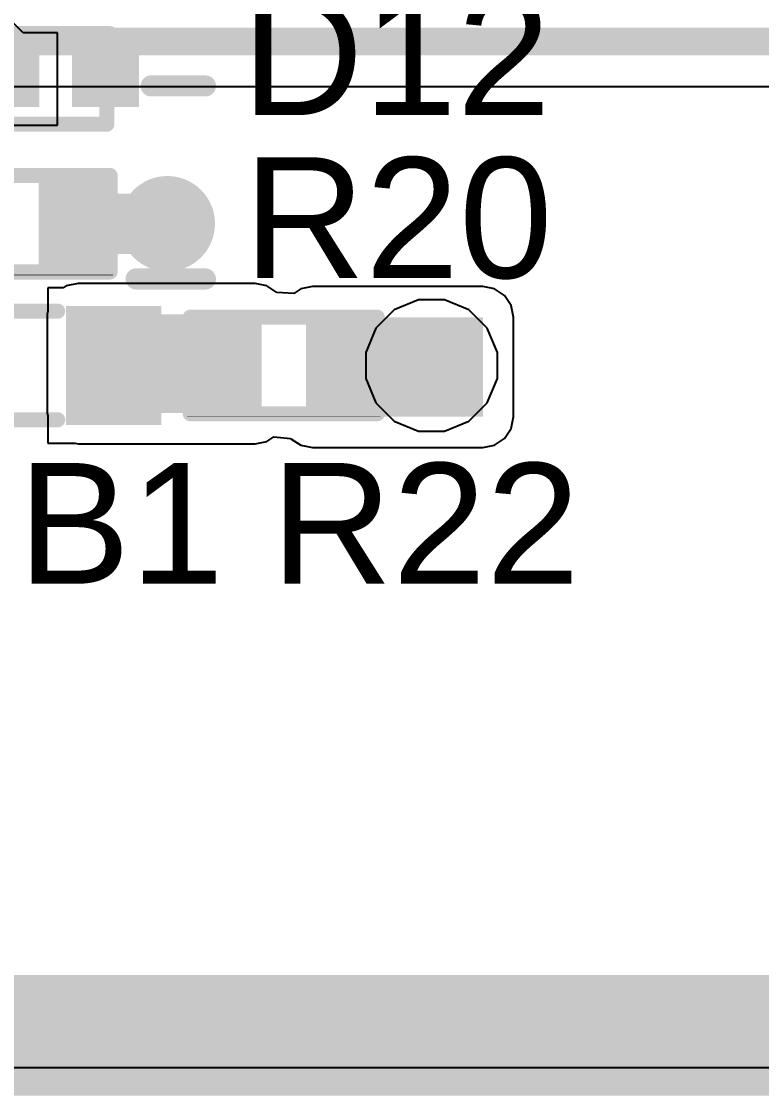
# Model space of a CAD drawing. Header units: millimetres. Extents: x 0 to 5423, y 0 to 5425.
# Drawn here: x 8.69 to 14.92, y 51.33 to 60.38 of the extents above; entities that cross this region are included whole.
import ezdxf

# ---------------------------------------------------------------- set-up
doc = ezdxf.new("R2010")
doc.units = ezdxf.units.MM
for name, color, linetype in [('BottomLayer', 5, 'Continuous'), ('BottomSolder', 6, 'Continuous'), ('TopLayer', 1, 'Continuous'), ('TopOverlay', 2, 'Continuous'), ('TopPaste', 8, 'Continuous'), ('TopSolder', 216, 'Continuous'), ('ViaHoleLayer', 16, 'Continuous')]:
    doc.layers.add(name, color=color, linetype=linetype)
doc.styles.add('Arial', font='', dxfattribs={"height": 0.2})
doc.styles.get('Arial').set_extended_font_data('Arial')

# ---------------------------------------------------------------- blocks, each defined once
blk = doc.blocks.new('SOD_923__87')
at = {"layer": 'TopLayer'}
for points in [[(-0.23999952, -0.13499973), (-0.5999987999999999, -0.13499973), (-0.5999987999999999, 0.13499973), (-0.23999952, 0.13499973)], [(0.6000013399999999, -0.13499973), (0.24000206, -0.13499973), (0.24000206, 0.13499973), (0.6000013399999999, 0.13499973)]]:
    blk.add_hatch(color=1, dxfattribs=at).paths.add_polyline_path(points)
at = {"layer": 'TopOverlay'}
for points in [[(-1.11787178, -0.4317669799999999), (-0.63527178, -0.4317669799999999), (-0.63527178, 0.43183302), (-1.11787178, 0.43183302)], [(-1.11787178, 0.17783302), (-0.43207178, 0.17783302), (-0.43207178, 0.43183302), (-1.11787178, 0.43183302)], [(-1.11787178, -0.4317669799999999), (-0.43207178, -0.4317669799999999), (-0.43207178, -0.17776698), (-1.11787178, -0.17776698)]]:
    blk.add_hatch(color=2, dxfattribs=at).paths.add_polyline_path(points)
at = {"layer": 'TopPaste'}
for points in [[(-0.23999952, -0.13499973), (-0.5999987999999999, -0.13499973), (-0.5999987999999999, 0.13499973), (-0.23999952, 0.13499973)], [(0.6000013399999999, -0.13499973), (0.24000206, -0.13499973), (0.24000206, 0.13499973), (0.6000013399999999, 0.13499973)]]:
    blk.add_hatch(color=8, dxfattribs=at).paths.add_polyline_path(points)
at = {"layer": 'TopSolder'}
for points in [[(-0.13839952, -0.23659973), (-0.7015988, -0.23659973), (-0.7015988, 0.23659973), (-0.1383995199999999, 0.23659973)], [(0.70160134, -0.23659973), (0.13840206, -0.23659973), (0.13840206, 0.23659973), (0.70160134, 0.23659973)]]:
    blk.add_hatch(color=216, dxfattribs=at).paths.add_polyline_path(points)
at = {"layer": 'TopOverlay', "const_width": 0.127}
for points in [[(-0.4826, 0.3809999999999999), (0.4571999999999999, 0.3809999999999999)], [(0.4571999999999999, 0.2286), (0.4571999999999999, 0.3809999999999999)], [(0.4318, -0.3809999999999999), (0.4318, -0.2286)], [(-0.4826, -0.3809999999999999), (0.4318, -0.3809999999999999)]]:
    blk.add_lwpolyline(points, dxfattribs=at)
at = {"layer": 'TopOverlay', "const_width": 0.0635}
for points in [[(-0.51435, 0.3809999999999999, 1), (-0.4508499999999999, 0.3809999999999999, 1)], [(0.42545, 0.3809999999999999, 1), (0.4889499999999999, 0.3809999999999999, 1)], [(0.42545, 0.3809999999999999, 1), (0.4889499999999999, 0.3809999999999999, 1)], [(0.42545, 0.2286, 1), (0.4889499999999999, 0.2286, 1)], [(0.40005, -0.2286, 1), (0.46355, -0.2286, 1)], [(-0.51435, -0.3809999999999999, 1), (-0.4508499999999999, -0.3809999999999999, 1)], [(0.40005, -0.3809999999999999, 1), (0.46355, -0.3809999999999999, 1)], [(0.40005, -0.3809999999999999, 1), (0.46355, -0.3809999999999999, 1)]]:
    blk.add_lwpolyline(points, format="xyb", close=True, dxfattribs=at)
blk = doc.blocks.new('R___0402_281')
at = {"layer": 'TopLayer'}
for points in [[(-0.6985, -0.3175), (-0.6985, 0.3175), (-0.2412999999999999, 0.3175), (-0.2413, -0.3175)], [(0.2412999999999999, -0.3175), (0.2413, 0.3175), (0.6985, 0.3175), (0.6985, -0.3175)]]:
    blk.add_hatch(color=1, dxfattribs=at).paths.add_polyline_path(points)
at = {"layer": 'TopPaste'}
for points in [[(-0.6985, -0.3175), (-0.6985, 0.3175), (-0.2412999999999999, 0.3175), (-0.2413, -0.3175)], [(0.2412999999999999, -0.3175), (0.2413, 0.3175), (0.6985, 0.3175), (0.6985, -0.3175)]]:
    blk.add_hatch(color=8, dxfattribs=at).paths.add_polyline_path(points)
at = {"layer": 'TopSolder'}
for points in [[(-0.75350116, -0.37250116), (-0.75350116, 0.37250116), (-0.1862988399999999, 0.37250116), (-0.18629884, -0.37250116)], [(0.1862988399999999, -0.37250116), (0.18629884, 0.37250116), (0.75350116, 0.37250116), (0.75350116, -0.37250116)]]:
    blk.add_hatch(color=216, dxfattribs=at).paths.add_polyline_path(points)
at = {"layer": 'TopOverlay'}
for points, const_width in [([(-0.7874, -0.4064), (-0.7874, 0.4064)], 0.127), ([(-0.7874, 0.4064), (0.7874, 0.4064)], 0.127), ([(0.7874, -0.4064), (0.7874, 0.4064)], 0.127), ([(-0.7874, -0.4064), (0.7874, -0.4064)], 0.127), ([(-0.8128, -0.4318), (0.8128, -0.4318)], 0.0032258)]:
    blk.add_lwpolyline(points, dxfattribs=dict(at, const_width=const_width))
for points, const_width in [([(-0.8191499999999999, 0.4064, 1), (-0.7556499999999999, 0.4064, 1)], 0.0635), ([(-0.8191499999999999, 0.4064, 1), (-0.7556499999999999, 0.4064, 1)], 0.0635), ([(0.7556499999999999, 0.4064, 1), (0.8191499999999999, 0.4064, 1)], 0.0635), ([(0.7556499999999999, 0.4064, 1), (0.8191499999999999, 0.4064, 1)], 0.0635), ([(-0.8191499999999999, -0.4064, 1), (-0.7556499999999999, -0.4064, 1)], 0.0635), ([(-0.8191499999999999, -0.4064, 1), (-0.7556499999999999, -0.4064, 1)], 0.0635), ([(0.7556499999999999, -0.4064, 1), (0.8191499999999999, -0.4064, 1)], 0.0635), ([(0.7556499999999999, -0.4064, 1), (0.8191499999999999, -0.4064, 1)], 0.0635), ([(-0.81360518, -0.4318, 1), (-0.8119948199999999, -0.4318, 1)], 0.0016129), ([(0.8119948199999999, -0.4318, 1), (0.81360518, -0.4318, 1)], 0.0016129)]:
    blk.add_lwpolyline(points, format="xyb", close=True, dxfattribs=dict(at, const_width=const_width))
blk = doc.blocks.new('R___0402_283')
at = {"layer": 'TopLayer'}
for points in [[(-0.6985, -0.3175), (-0.6985, 0.3175), (-0.2412999999999999, 0.3175), (-0.2413, -0.3175)], [(0.2412999999999999, -0.3175), (0.2413, 0.3175), (0.6985, 0.3175), (0.6985, -0.3175)]]:
    blk.add_hatch(color=1, dxfattribs=at).paths.add_polyline_path(points)
at = {"layer": 'TopPaste'}
for points in [[(-0.6985, -0.3175), (-0.6985, 0.3175), (-0.2412999999999999, 0.3175), (-0.2413, -0.3175)], [(0.2412999999999999, -0.3175), (0.2413, 0.3175), (0.6985, 0.3175), (0.6985, -0.3175)]]:
    blk.add_hatch(color=8, dxfattribs=at).paths.add_polyline_path(points)
at = {"layer": 'TopSolder'}
for points in [[(-0.75350116, -0.37250116), (-0.75350116, 0.37250116), (-0.1862988399999999, 0.37250116), (-0.18629884, -0.37250116)], [(0.1862988399999999, -0.37250116), (0.18629884, 0.37250116), (0.75350116, 0.37250116), (0.75350116, -0.37250116)]]:
    blk.add_hatch(color=216, dxfattribs=at).paths.add_polyline_path(points)
at = {"layer": 'TopOverlay'}
for points, const_width in [([(-0.7874, -0.4064), (-0.7874, 0.4064)], 0.127), ([(-0.7874, 0.4064), (0.7874, 0.4064)], 0.127), ([(0.7874, -0.4064), (0.7874, 0.4064)], 0.127), ([(-0.7874, -0.4064), (0.7874, -0.4064)], 0.127), ([(-0.8128, -0.4318), (0.8128, -0.4318)], 0.0032258)]:
    blk.add_lwpolyline(points, dxfattribs=dict(at, const_width=const_width))
for points, const_width in [([(-0.8191499999999999, 0.4064, 1), (-0.7556499999999999, 0.4064, 1)], 0.0635), ([(-0.8191499999999999, 0.4064, 1), (-0.7556499999999999, 0.4064, 1)], 0.0635), ([(0.7556499999999999, 0.4064, 1), (0.8191499999999999, 0.4064, 1)], 0.0635), ([(0.7556499999999999, 0.4064, 1), (0.8191499999999999, 0.4064, 1)], 0.0635), ([(-0.8191499999999999, -0.4064, 1), (-0.7556499999999999, -0.4064, 1)], 0.0635), ([(-0.8191499999999999, -0.4064, 1), (-0.7556499999999999, -0.4064, 1)], 0.0635), ([(0.7556499999999999, -0.4064, 1), (0.8191499999999999, -0.4064, 1)], 0.0635), ([(0.7556499999999999, -0.4064, 1), (0.8191499999999999, -0.4064, 1)], 0.0635), ([(-0.81360518, -0.4318, 1), (-0.8119948199999999, -0.4318, 1)], 0.0016129), ([(0.8119948199999999, -0.4318, 1), (0.81360518, -0.4318, 1)], 0.0016129)]:
    blk.add_lwpolyline(points, format="xyb", close=True, dxfattribs=dict(at, const_width=const_width))
blk = doc.blocks.new('IND_0603__1608_M_______326')
at = {"layer": 'TopLayer'}
for points in [[(-0.999998, 0.4000004699999999), (-0.3999992, 0.4000004699999999), (-0.3999992, -0.4000004699999999), (-0.999998, -0.4000004699999999)], [(0.40000174, 0.4000004699999999), (1.00000054, 0.4000004699999999), (1.00000054, -0.4000004699999999), (0.40000174, -0.4000004699999999)]]:
    blk.add_hatch(color=1, dxfattribs=at).paths.add_polyline_path(points)
at = {"layer": 'TopPaste'}
for points in [[(-0.999998, 0.4000004699999999), (-0.3999992, 0.4000004699999999), (-0.3999992, -0.4000004699999999), (-0.999998, -0.4000004699999999)], [(0.40000174, 0.4000004699999999), (1.00000054, 0.4000004699999999), (1.00000054, -0.4000004699999999), (0.40000174, -0.4000004699999999)]]:
    blk.add_hatch(color=8, dxfattribs=at).paths.add_polyline_path(points)
at = {"layer": 'TopSolder'}
for points in [[(-1.101598, 0.50160047), (-0.2983992, 0.50160047), (-0.2983992, -0.50160047), (-1.101598, -0.50160047)], [(0.29840174, 0.50160047), (1.10160054, 0.50160047), (1.10160054, -0.50160047), (0.29840174, -0.50160047)]]:
    blk.add_hatch(color=216, dxfattribs=at).paths.add_polyline_path(points)
at = {"layer": 'TopOverlay', "const_width": 0.127}
for points in [[(-0.2032, 0.4571999999999999), (0.2286, 0.4571999999999999)], [(-0.2032, -0.4571999999999999), (0.2286, -0.4571999999999999)]]:
    blk.add_lwpolyline(points, dxfattribs=at)
at = {"layer": 'TopOverlay', "const_width": 0.0635}
for points in [[(-0.23495, 0.4571999999999999, 1), (-0.17145, 0.4571999999999999, 1)], [(0.19685, 0.4571999999999999, 1), (0.26035, 0.4571999999999999, 1)], [(-0.23495, -0.4571999999999999, 1), (-0.17145, -0.4571999999999999, 1)], [(0.19685, -0.4571999999999999, 1), (0.26035, -0.4571999999999999, 1)]]:
    blk.add_lwpolyline(points, format="xyb", close=True, dxfattribs=at)

msp = doc.modelspace()

# ---------------------------------------------------------------- hatches: boundary and pattern name
at = {"layer": 'BottomLayer'}
h = msp.add_hatch(color=5, dxfattribs=at)
edge = h.paths.add_edge_path()
edge.add_arc((9.91531418, 58.6740127), 0.2999994, 0, 360)
h = msp.add_hatch(color=5, dxfattribs=at)
edge = h.paths.add_edge_path()
edge.add_arc((12.1412127, 57.4802127), 0.2999994, 0, 360)
at = {"layer": 'BottomSolder'}
h = msp.add_hatch(color=6, dxfattribs=at)
edge = h.paths.add_edge_path()
edge.add_arc((9.91531418, 58.6740127), 0.4015993999999999, 0, 360)
h = msp.add_hatch(color=6, dxfattribs=at)
edge = h.paths.add_edge_path()
edge.add_arc((12.1412127, 57.4802127), 0.4015993999999999, 0, 360)
at = {"layer": 'TopLayer'}
h = msp.add_hatch(color=1, dxfattribs=at)
edge = h.paths.add_edge_path()
edge.add_arc((9.91531418, 58.6740127), 0.2999994, 0, 360)
for points in [[(10.65531524, 57.91201524), (9.163019519999999, 57.91201524), (9.163019519999999, 57.08021096), (10.65531524, 57.08021096)], [(11.1379127, 57.0484127), (12.5730127, 57.0484127), (12.5730127, 57.88601326), (11.1379127, 57.88601326)]]:
    msp.add_hatch(color=1, dxfattribs=at).paths.add_polyline_path(points)
h = msp.add_hatch(color=1, dxfattribs=at)
edge = h.paths.add_edge_path()
edge.add_arc((12.1412127, 57.4802127), 0.2999994, 0, 360)
at = {"layer": 'TopSolder'}
h = msp.add_hatch(color=216, dxfattribs=at)
edge = h.paths.add_edge_path()
edge.add_arc((9.91531418, 58.6740127), 0.4015993999999999, 0, 360)
h = msp.add_hatch(color=216, dxfattribs=at)
edge = h.paths.add_edge_path()
edge.add_arc((12.1412127, 57.4802127), 0.4015993999999999, 0, 360)
at = {"layer": 'ViaHoleLayer'}
h = msp.add_hatch(color=16, dxfattribs=at)
edge = h.paths.add_edge_path()
edge.add_arc((9.91531418, 58.6740127), 0.1499997, 0, 360)
h = msp.add_hatch(color=16, dxfattribs=at)
edge = h.paths.add_edge_path()
edge.add_arc((12.1412127, 57.4802127), 0.1499997, 0, 360)

# ---------------------------------------------------------------- linework, layer by layer
at = {"layer": 'BottomLayer'}
for p, q in [((8.095975679999999, 59.8293825), (19.9093582, 59.8293825)), ((12.0310148, 58.0342121), (11.82739824, 57.94987139999999)), ((12.2514106, 58.0342121), (12.0310148, 58.0342121)), ((12.45502716, 57.94987139999999), (12.2514106, 58.0342121)), ((11.82739824, 57.94987139999999), (11.671554, 57.79402716)), ((12.6108714, 57.79402716), (12.45502716, 57.94987139999999)), ((11.671554, 57.79402716), (11.5872133, 57.59041060000001)), ((12.6952121, 57.59041060000001), (12.6108714, 57.79402716)), ((11.5872133, 57.59041060000001), (11.5872133, 57.3700148)), ((12.6952121, 57.3700148), (12.6952121, 57.59041060000001)), ((11.5872133, 57.3700148), (11.671554, 57.16639823999999)), ((12.6108714, 57.16639823999999), (12.6952121, 57.3700148)), ((11.671554, 57.16639823999999), (11.82739824, 57.010554)), ((12.45502716, 57.010554), (12.6108714, 57.16639823999999)), ((11.82739824, 57.010554), (12.0310148, 56.92621329999999)), ((12.2514106, 56.92621329999999), (12.45502716, 57.010554)), ((12.0310148, 56.92621329999999), (12.2514106, 56.92621329999999)), ((25.01901524, 51.56698602), (0.27941778, 51.56698602))]:
    msp.add_line(p, q, dxfattribs=at)
at = {"layer": 'BottomLayer', "const_width": 0.23435818}
msp.add_lwpolyline([(7.807632340000001, 60.20783234), (19.9093582, 60.20783234)], dxfattribs=at)
at = {"layer": 'TopLayer'}
for p, q in [((8.7012399, 60.28221116), (8.59523046, 60.3882206)), ((8.989029519999999, 60.28221116), (8.7012399, 60.28221116)), ((8.989029519999999, 59.50421423999999), (8.989029519999999, 60.28221116)), ((8.12103024, 59.50421423999999), (8.989029519999999, 59.50421423999999)), ((9.0639138, 58.15127816), (9.038371559999998, 58.1342119)), ((9.163019519999999, 58.17099109999999), (9.0639138, 58.15127816)), ((10.65531524, 58.17099109999999), (9.163019519999999, 58.17099109999999)), ((10.75442096, 58.15127816), (10.65531524, 58.17099109999999)), ((10.83843654, 58.09514161999999), (10.75442096, 58.15127816)), ((9.038371559999998, 58.1342119), (8.90901444, 58.1342119)), ((8.90901444, 58.1342119), (8.90901444, 57.9370063)), ((10.98023966, 58.0861424), (10.83843654, 58.09514161999999)), ((11.03880698, 58.12527617999999), (10.98023966, 58.0861424)), ((11.1379127, 58.14498911999999), (11.03880698, 58.12527617999999)), ((12.5730127, 58.14498911999999), (11.1379127, 58.14498911999999)), ((12.67211842, 58.12527617999999), (12.5730127, 58.14498911999999)), ((12.75613654, 58.06913709999999), (12.67211842, 58.12527617999999)), ((12.81227562, 57.98511898), (12.75613654, 58.06913709999999)), ((12.83198856, 57.88601326), (12.81227562, 57.98511898)), ((8.90901444, 57.9370063), (8.90404366, 57.91201524)), ((8.90404366, 57.91201524), (8.90404366, 57.08021096)), ((12.83198856, 57.0484127), (12.83198856, 57.88601326)), ((8.90404366, 57.08021096), (8.90901444, 57.05521989999999)), ((8.90901444, 57.05521989999999), (8.90901444, 56.82621349999999)), ((12.81227562, 56.94930698), (12.83198856, 57.0484127)), ((12.75613654, 56.86528886), (12.81227562, 56.94930698)), ((8.90901444, 56.82621349999999), (9.13799036, 56.82621349999999)), ((9.13799036, 56.82621349999999), (9.163019519999999, 56.8212351)), ((9.163019519999999, 56.8212351), (10.65531524, 56.8212351)), ((10.65531524, 56.8212351), (10.75442096, 56.84094803999999)), ((10.75442096, 56.84094803999999), (10.81197228, 56.8794011)), ((10.81197228, 56.8794011), (10.95205328, 56.8655581)), ((10.95205328, 56.8655581), (10.95691992, 56.86386645999999)), ((10.95691992, 56.86386645999999), (11.03880698, 56.80914978)), ((11.03880698, 56.80914978), (11.1379127, 56.78943683999999)), ((12.5730127, 56.78943683999999), (12.67211842, 56.80914978)), ((12.67211842, 56.80914978), (12.75613654, 56.86528886)), ((11.1379127, 56.78943683999999), (12.5730127, 56.78943683999999)), ((25.01901524, 51.56698602), (0.27941778, 51.56698602))]:
    msp.add_line(p, q, dxfattribs=at)
at = {"layer": 'TopLayer', "const_width": 0.508}
msp.add_lwpolyline([(9.34391324, 58.6740127), (9.91531418, 58.6740127)], dxfattribs=at)
at = {"layer": 'TopLayer', "const_width": 0.254}
for points in [[(9.216913239999998, 58.6740127, 1), (9.47091324, 58.6740127, 1)], [(9.78831418, 58.6740127, 1), (10.04231418, 58.6740127, 1)]]:
    msp.add_lwpolyline(points, format="xyb", close=True, dxfattribs=at)
at = {"layer": 'TopOverlay'}
for points, const_width in [([(9.779012700000001, 59.83425676), (10.2362127, 59.83425676)], 0.1778), ([(9.6520127, 58.20865929999999), (10.2362127, 58.20865929999999)], 0.1778), ([(0.7619999999999999, 51.84139746), (18.6944, 51.84139999999999)], 1.016)]:
    msp.add_lwpolyline(points, dxfattribs=dict(at, const_width=const_width))
at = {"layer": 'TopOverlay', "const_width": 0.08889999999999999}
for points in [[(9.7345627, 59.83425676, 1), (9.823462699999999, 59.83425676, 1)], [(10.1917627, 59.83425676, 1), (10.2806627, 59.83425676, 1)], [(9.607562699999999, 58.20865929999999, 1), (9.6964627, 58.20865929999999, 1)], [(10.1917627, 58.20865929999999, 1), (10.2806627, 58.20865929999999, 1)]]:
    msp.add_lwpolyline(points, format="xyb", close=True, dxfattribs=at)

# ---------------------------------------------------------------- block references
for name, p in [('SOD_923__87', (8.975029039999999, 59.8932127)), ('R___0402_283', (8.64541324, 58.6740127)), ('IND_0603__1608_M_______326', (8.763012699999999, 57.4802127)), ('R___0402_281', (10.8966127, 57.4802127))]:
    msp.add_blockref(name, p)

# ---------------------------------------------------------------- texts
at = {"layer": 'TopOverlay', "style": 'Arial'}
for s, p in [('D12', (10.54142418, 59.5885778)), ('R20', (10.55838376, 58.2169778)), ('FB1', (7.790078400000001, 55.64301799999999)), ('R22', (10.78698376, 55.64301799999999))]:
    msp.add_text(s, height=1.016, dxfattribs=at).set_placement(p)

doc.saveas('drawing.dxf')
